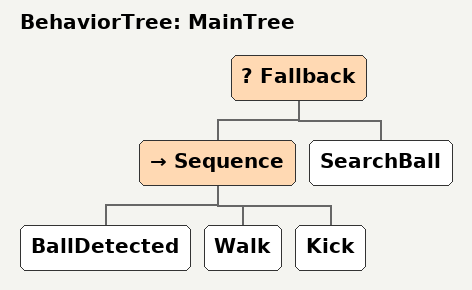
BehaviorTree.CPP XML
<root main_tree_to_execute="MainTree">
    <BehaviorTree ID="MainTree">
        <Fallback>
            <Sequence>
                <BallDetected />
                <Walk />
                <Kick />
            </Sequence>
            <SearchBall />
        </Fallback>
    </BehaviorTree>
</root>
